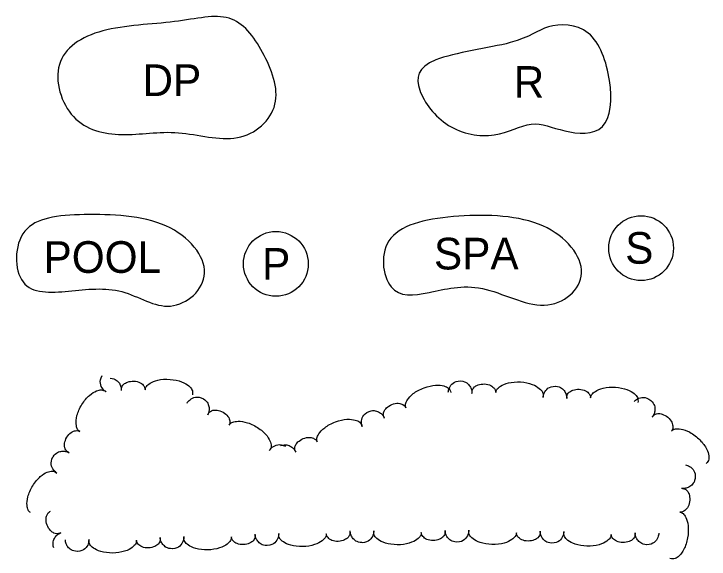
# Model space of a CAD drawing. Extents: x 946 to 2706, y 1422 to 2612.
# Drawn here: x 1076.9 to 1249.8, y 1714.7 to 1850.4 of the extents above; entities that cross this region are included whole.
import ezdxf

# ---------------------------------------------------------------- set-up
doc = ezdxf.new("R2010")
doc.units = 0
doc.layers.add('60 Nongeo Data', color=7, linetype='Continuous')

msp = doc.modelspace()

# ---------------------------------------------------------------- linework, layer by layer
at = {"layer": '60 Nongeo Data'}
for centre in [(1232.91, 1792.07), (1142.05, 1788.16)]:
    msp.add_circle(centre, 8.06, dxfattribs=at)
for points in [[(1132.47, 1819.57), (1127.94, 1818.73), (1117.5, 1822.11), (1103.69, 1819.34), (1090.33, 1822.57), (1085.27, 1839.15), (1097.7, 1847.44), (1117.96, 1847.9), (1131.32, 1851.59), (1139.14, 1841.45), (1144.67, 1827.17), (1137, 1820.42), (1132.47, 1819.57)], [(1205.56, 1822.94), (1202.87, 1822.63), (1197.04, 1818.95), (1184.15, 1821.25), (1176.32, 1831.85), (1177.7, 1839.68), (1203.95, 1842.9), (1208.55, 1847.97), (1220.98, 1847.97), (1226.05, 1833.69), (1225.13, 1819.87), (1213.16, 1820.79), (1208.25, 1823.25), (1205.56, 1822.94)], [(1115.85, 1777.68), (1111.8, 1777.3), (1104.07, 1782.95), (1090.47, 1781.25), (1076.88, 1780.4), (1076.88, 1799.09), (1093.2, 1800.87), (1116.65, 1799.89), (1128.37, 1785.23), (1119.9, 1778.06), (1115.85, 1777.68)], [(1208.81, 1777.9), (1203.92, 1777.74), (1192.85, 1784.25), (1179.67, 1780.68), (1169.4, 1779.36), (1166.93, 1796.83), (1186.99, 1800.87), (1210.43, 1799.89), (1222.16, 1785.23), (1213.69, 1778.06), (1208.81, 1777.9)], [(1099.81, 1756.33), (1099.57, 1756.47), (1098.98, 1756.94), (1098.21, 1758.39), (1098.41, 1759.58), (1098.81, 1760.38)], [(1100.87, 1759.76), (1101.57, 1759.68), (1102.41, 1759.33), (1103.18, 1758.43), (1103.54, 1757.62), (1103.62, 1757.04), (1103.6, 1756.68)], [(1103.62, 1756.68), (1103.62, 1756.84), (1103.64, 1757.07), (1103.68, 1757.41), (1103.79, 1757.73), (1104.14, 1758.24), (1105.04, 1758.81), (1106.74, 1759.1), (1108.43, 1758.67), (1109.3, 1757.76), (1109.52, 1757.24), (1109.55, 1756.96), (1109.54, 1756.81)], [(1109.54, 1756.81), (1109.58, 1757.17), (1109.75, 1757.7), (1110.59, 1758.4), (1112.46, 1759.36), (1115.75, 1759.59), (1118.84, 1758.9), (1120.52, 1757.78), (1121.29, 1756.89), (1121.38, 1756.14), (1121.3, 1755.61)], [(1184.94, 1756.26), (1184.96, 1756.54), (1185.1, 1757.28), (1186.01, 1758.64), (1187.16, 1759.02), (1188.06, 1759.05)], [(1188.07, 1759.03), (1188.78, 1758.95), (1189.62, 1758.6), (1190.39, 1757.7), (1190.76, 1756.9), (1190.84, 1756.31), (1190.82, 1755.96)], [(1174.38, 1752.37), (1174.27, 1752.71), (1174.21, 1753.27), (1174.68, 1754.25), (1175.98, 1755.9), (1178.88, 1757.48), (1181.98, 1758.14), (1183.96, 1757.81), (1185.04, 1757.32), (1185.43, 1756.68), (1185.58, 1756.17)], [(1190.84, 1755.95), (1190.84, 1756.12), (1190.86, 1756.35), (1190.89, 1756.69), (1191, 1757), (1191.36, 1757.52), (1192.25, 1758.1), (1193.95, 1758.4), (1195.64, 1757.97), (1196.51, 1757.06), (1196.74, 1756.55), (1196.77, 1756.27), (1196.77, 1756.12)], [(1196.77, 1756.12), (1196.8, 1756.47), (1196.97, 1757.01), (1197.8, 1757.71), (1199.67, 1758.68), (1202.96, 1758.93), (1206.05, 1758.26), (1207.73, 1757.15), (1208.51, 1756.26), (1208.6, 1755.51), (1208.53, 1754.98)], [(1208.53, 1754.95), (1208.55, 1755.23), (1208.69, 1755.97), (1209.6, 1757.33), (1210.75, 1757.71), (1211.64, 1757.74)], [(1211.66, 1757.71), (1212.36, 1757.64), (1213.2, 1757.29), (1213.97, 1756.39), (1214.35, 1755.59), (1214.42, 1755), (1214.41, 1754.64)], [(1220.35, 1754.81), (1220.38, 1755.16), (1220.56, 1755.7), (1221.39, 1756.4), (1223.26, 1757.37), (1226.55, 1757.62), (1229.64, 1756.95), (1231.32, 1755.84), (1232.1, 1754.95), (1232.19, 1754.2), (1232.12, 1753.67)], [(1093.26, 1746.49), (1092.96, 1746.68), (1092.57, 1747.09), (1092.34, 1748.15), (1092.36, 1750.26), (1093.68, 1753.28), (1095.73, 1755.69), (1097.5, 1756.66), (1098.65, 1756.93), (1099.35, 1756.66), (1099.78, 1756.34)], [(1214.43, 1754.64), (1214.43, 1754.81), (1214.44, 1755.03), (1214.48, 1755.38), (1214.59, 1755.69), (1214.94, 1756.21), (1215.83, 1756.78), (1217.53, 1757.09), (1219.23, 1756.66), (1220.1, 1755.75), (1220.33, 1755.24), (1220.36, 1754.96), (1220.35, 1754.81)], [(1119.98, 1753.54), (1120.12, 1753.78), (1120.58, 1754.38), (1122.01, 1755.18), (1123.21, 1755), (1124.01, 1754.61)], [(1124.02, 1754.59), (1124.61, 1754.2), (1125.2, 1753.51), (1125.48, 1752.36), (1125.45, 1751.47), (1125.26, 1750.92), (1125.08, 1750.6)], [(1231.19, 1753.9), (1231.38, 1754.11), (1231.94, 1754.61), (1233.49, 1755.13), (1234.64, 1754.73), (1235.36, 1754.2)], [(1235.36, 1754.18), (1235.87, 1753.68), (1236.32, 1752.9), (1236.38, 1751.71), (1236.19, 1750.85), (1235.89, 1750.34), (1235.66, 1750.07)], [(1169.05, 1749.79), (1168.98, 1749.94), (1168.9, 1750.16), (1168.79, 1750.49), (1168.77, 1750.82), (1168.88, 1751.43), (1169.45, 1752.32), (1170.88, 1753.29), (1172.6, 1753.6), (1173.77, 1753.13), (1174.19, 1752.76), (1174.33, 1752.51), (1174.38, 1752.37)], [(1125.1, 1750.6), (1125.17, 1750.74), (1125.29, 1750.94), (1125.48, 1751.23), (1125.72, 1751.46), (1126.27, 1751.76), (1127.32, 1751.87), (1128.97, 1751.37), (1130.29, 1750.22), (1130.66, 1749.02), (1130.63, 1748.46), (1130.53, 1748.19), (1130.46, 1748.06)], [(1163.54, 1747.65), (1163.45, 1747.92), (1163.27, 1748.65), (1163.54, 1750.26), (1164.43, 1751.08), (1165.24, 1751.47)], [(1165.26, 1751.46), (1165.94, 1751.68), (1166.84, 1751.71), (1167.92, 1751.2), (1168.59, 1750.62), (1168.9, 1750.12), (1169.03, 1749.79)], [(1235.67, 1750.05), (1235.78, 1750.18), (1235.93, 1750.35), (1236.16, 1750.6), (1236.44, 1750.78), (1237.04, 1750.98), (1238.1, 1750.89), (1239.62, 1750.09), (1240.71, 1748.72), (1240.84, 1747.47), (1240.71, 1746.92), (1240.56, 1746.68), (1240.46, 1746.57)], [(1130.46, 1748.06), (1130.64, 1748.37), (1131.04, 1748.77), (1132.1, 1749.02), (1134.21, 1749.03), (1137.25, 1747.77), (1139.71, 1745.77), (1140.7, 1744.02), (1141, 1742.88), (1140.74, 1742.17), (1140.44, 1741.73)], [(1152.34, 1743.89), (1152.22, 1744.23), (1152.16, 1744.79), (1152.63, 1745.77), (1153.94, 1747.42), (1156.83, 1749), (1159.93, 1749.66), (1161.92, 1749.33), (1162.99, 1748.84), (1163.38, 1748.19), (1163.53, 1747.68)], [(1240.46, 1746.57), (1240.71, 1746.83), (1241.17, 1747.15), (1242.26, 1747.19), (1244.33, 1746.82), (1247.09, 1745.01), (1249.13, 1742.59), (1249.78, 1740.68), (1249.85, 1739.51), (1249.47, 1738.85), (1249.09, 1738.48)], [(1090.62, 1741.18), (1090.48, 1741.26), (1090.29, 1741.38), (1090, 1741.57), (1089.78, 1741.81), (1089.48, 1742.37), (1089.39, 1743.43), (1089.92, 1745.07), (1091.1, 1746.36), (1092.31, 1746.71), (1092.87, 1746.67), (1093.13, 1746.56), (1093.26, 1746.49)], [(1147, 1741.31), (1146.94, 1741.46), (1146.86, 1741.67), (1146.75, 1742), (1146.72, 1742.33), (1146.83, 1742.95), (1147.41, 1743.84), (1148.83, 1744.81), (1150.55, 1745.12), (1151.72, 1744.65), (1152.14, 1744.27), (1152.28, 1744.03), (1152.34, 1743.89)], [(1086.61, 1740.17), (1087.01, 1740.76), (1087.71, 1741.34), (1088.87, 1741.6), (1089.75, 1741.55), (1090.3, 1741.34), (1090.62, 1741.16)], [(1140.42, 1741.7), (1140.56, 1741.94), (1141.02, 1742.54), (1142.45, 1743.34), (1143.65, 1743.16), (1144.45, 1742.78)], [(1143.22, 1742.97), (1143.89, 1743.19), (1144.8, 1743.22), (1145.87, 1742.72), (1146.54, 1742.14), (1146.85, 1741.64), (1146.99, 1741.3)], [(1087.59, 1736.11), (1087.35, 1736.26), (1086.76, 1736.73), (1085.98, 1738.17), (1086.19, 1739.37), (1086.59, 1740.17)], [(1243.95, 1738.15), (1244.23, 1738.1), (1244.95, 1737.88), (1246.2, 1736.83), (1246.46, 1735.64), (1246.38, 1734.75)], [(1081.03, 1726.27), (1080.74, 1726.47), (1080.34, 1726.87), (1080.11, 1727.94), (1080.14, 1730.04), (1081.46, 1733.06), (1083.5, 1735.48), (1085.27, 1736.44), (1086.42, 1736.71), (1087.13, 1736.44), (1087.56, 1736.13)], [(1246.36, 1734.73), (1246.2, 1734.04), (1245.77, 1733.25), (1244.79, 1732.58), (1243.95, 1732.3), (1243.36, 1732.28), (1243.01, 1732.34)], [(1243, 1732.32), (1243.17, 1732.3), (1243.39, 1732.26), (1243.73, 1732.19), (1244.03, 1732.04), (1244.5, 1731.63), (1244.98, 1730.69), (1245.09, 1728.97), (1244.48, 1727.33), (1243.48, 1726.56), (1242.95, 1726.39), (1242.66, 1726.39), (1242.52, 1726.41)], [(1088.52, 1721.25), (1088.36, 1721.19), (1088.15, 1721.11), (1087.82, 1721.01), (1087.49, 1720.99), (1086.87, 1721.11), (1085.99, 1721.7), (1085.04, 1723.14), (1084.77, 1724.87), (1085.25, 1726.03), (1085.64, 1726.44), (1085.88, 1726.58), (1086.02, 1726.63)], [(1242.52, 1726.41), (1242.87, 1726.34), (1243.38, 1726.11), (1243.99, 1725.2), (1244.75, 1723.24), (1244.64, 1719.95), (1243.63, 1716.94), (1242.34, 1715.4), (1241.38, 1714.72), (1240.62, 1714.71), (1240.1, 1714.84)], [(1086.79, 1717.5), (1086.58, 1718.17), (1086.57, 1719.08), (1087.09, 1720.15), (1087.68, 1720.81), (1088.19, 1721.11), (1088.52, 1721.24)], [(1136.86, 1720.9), (1136.88, 1720.74), (1136.88, 1720.51), (1136.88, 1720.16), (1136.8, 1719.84), (1136.49, 1719.29), (1135.66, 1718.64), (1133.99, 1718.19), (1132.26, 1718.46), (1131.31, 1719.29), (1131.04, 1719.78), (1130.99, 1720.06), (1130.98, 1720.21)], [(1139.9, 1718.09), (1139.19, 1718.1), (1138.32, 1718.37), (1137.47, 1719.2), (1137.03, 1719.97), (1136.9, 1720.54), (1136.88, 1720.9)], [(1142.77, 1721.12), (1142.77, 1720.84), (1142.7, 1720.1), (1141.92, 1718.66), (1140.8, 1718.17), (1139.92, 1718.07)], [(1154.59, 1721.02), (1154.59, 1720.66), (1154.46, 1720.11), (1153.7, 1719.34), (1151.92, 1718.21), (1148.67, 1717.66), (1145.53, 1718.05), (1143.76, 1719.01), (1142.9, 1719.82), (1142.74, 1720.56), (1142.77, 1721.09)], [(1160.47, 1721.72), (1160.49, 1721.55), (1160.49, 1721.32), (1160.49, 1720.98), (1160.4, 1720.66), (1160.1, 1720.11), (1159.26, 1719.46), (1157.6, 1719), (1155.87, 1719.28), (1154.92, 1720.1), (1154.65, 1720.59), (1154.6, 1720.87), (1154.59, 1721.02)], [(1163.46, 1718.81), (1162.76, 1718.85), (1161.9, 1719.14), (1161.07, 1720), (1160.65, 1720.78), (1160.54, 1721.35), (1160.53, 1721.71)], [(1166.42, 1721.76), (1166.42, 1721.48), (1166.33, 1720.73), (1165.5, 1719.32), (1164.37, 1718.87), (1163.48, 1718.79)], [(1178.23, 1721.3), (1178.22, 1720.95), (1178.08, 1720.4), (1177.29, 1719.65), (1175.49, 1718.57), (1172.22, 1718.12), (1169.09, 1718.61), (1167.35, 1719.61), (1166.52, 1720.45), (1166.38, 1721.2), (1166.42, 1721.73)], [(1184.14, 1721.82), (1184.15, 1721.66), (1184.14, 1721.43), (1184.13, 1721.09), (1184.04, 1720.77), (1183.72, 1720.23), (1182.86, 1719.6), (1181.19, 1719.2), (1179.47, 1719.52), (1178.54, 1720.38), (1178.28, 1720.87), (1178.24, 1721.15), (1178.23, 1721.3)], [(1187.09, 1718.92), (1186.38, 1718.96), (1185.52, 1719.25), (1184.7, 1720.11), (1184.28, 1720.89), (1184.16, 1721.46), (1184.15, 1721.82)], [(1190.04, 1721.87), (1190.04, 1721.59), (1189.95, 1720.84), (1189.12, 1719.43), (1187.99, 1718.98), (1187.1, 1718.9)], [(1201.88, 1721.24), (1201.86, 1720.89), (1201.7, 1720.34), (1200.9, 1719.61), (1199.07, 1718.57), (1195.79, 1718.19), (1192.68, 1718.74), (1190.96, 1719.78), (1190.14, 1720.64), (1190.02, 1721.39), (1190.07, 1721.92)], [(1207.79, 1721.64), (1207.79, 1721.47), (1207.79, 1721.25), (1207.77, 1720.9), (1207.67, 1720.58), (1207.33, 1720.05), (1206.47, 1719.44), (1204.78, 1719.08), (1203.07, 1719.44), (1202.16, 1720.31), (1201.92, 1720.81), (1201.88, 1721.09), (1201.88, 1721.24)], [(1210.67, 1718.68), (1209.97, 1718.73), (1209.12, 1719.04), (1208.31, 1719.91), (1207.91, 1720.7), (1207.81, 1721.28), (1207.81, 1721.64)], [(1213.69, 1721.56), (1213.69, 1721.28), (1213.58, 1720.53), (1212.72, 1719.14), (1211.58, 1718.71), (1210.69, 1718.66)], [(1225.49, 1720.85), (1225.48, 1720.5), (1225.32, 1719.95), (1224.52, 1719.22), (1222.69, 1718.18), (1219.41, 1717.8), (1216.3, 1718.35), (1214.57, 1719.39), (1213.76, 1720.25), (1213.64, 1721), (1213.69, 1721.53)], [(1231.41, 1721.25), (1231.41, 1721.08), (1231.41, 1720.86), (1231.38, 1720.51), (1231.28, 1720.19), (1230.95, 1719.66), (1230.08, 1719.05), (1228.4, 1718.68), (1226.69, 1719.05), (1225.78, 1719.92), (1225.53, 1720.42), (1225.49, 1720.7), (1225.49, 1720.85)], [(1234.29, 1718.29), (1233.59, 1718.34), (1232.74, 1718.65), (1231.93, 1719.52), (1231.52, 1720.31), (1231.43, 1720.89), (1231.42, 1721.25)], [(1237.31, 1721.17), (1237.31, 1720.89), (1237.19, 1720.14), (1236.34, 1718.75), (1235.2, 1718.32), (1234.31, 1718.27)], [(1092.66, 1716.62), (1091.95, 1716.64), (1091.09, 1716.92), (1090.25, 1717.76), (1089.82, 1718.53), (1089.69, 1719.11), (1089.68, 1719.47)], [(1095.57, 1719.61), (1095.57, 1719.33), (1095.49, 1718.58), (1094.68, 1717.16), (1093.56, 1716.69), (1092.68, 1716.6)], [(1107.39, 1719.35), (1107.38, 1718.99), (1107.25, 1718.44), (1106.47, 1717.68), (1104.68, 1716.57), (1101.42, 1716.07), (1098.29, 1716.5), (1096.53, 1717.48), (1095.68, 1718.31), (1095.53, 1719.05), (1095.57, 1719.58)], [(1113.26, 1720.09), (1113.27, 1719.92), (1113.28, 1719.7), (1113.27, 1719.35), (1113.19, 1719.03), (1112.88, 1718.48), (1112.05, 1717.83), (1110.38, 1717.37), (1108.66, 1717.65), (1107.71, 1718.47), (1107.43, 1718.96), (1107.38, 1719.24), (1107.37, 1719.39)], [(1116.29, 1717.28), (1115.58, 1717.29), (1114.72, 1717.56), (1113.87, 1718.39), (1113.42, 1719.15), (1113.29, 1719.73), (1113.27, 1720.09)], [(1119.16, 1720.31), (1119.17, 1720.03), (1119.09, 1719.28), (1118.31, 1717.84), (1117.2, 1717.36), (1116.31, 1717.26)], [(1130.98, 1720.21), (1130.98, 1719.85), (1130.85, 1719.3), (1130.09, 1718.52), (1128.31, 1717.39), (1125.06, 1716.85), (1121.92, 1717.24), (1120.15, 1718.19), (1119.29, 1719.01), (1119.13, 1719.75), (1119.16, 1720.28)]]:
    msp.add_open_spline(points, degree=3, dxfattribs=at)

# ---------------------------------------------------------------- texts
for s, height, p in [('DP', 7.874, (1108.86, 1829.93)), ('R', 7.87, (1201.22, 1829.49)), ('S', 7.87, (1228.96, 1788.2)), ('POOL', 7.874, (1084.25, 1785.93)), ('SPA', 7.874, (1181.38, 1786.78)), ('P', 7.87, (1138.62, 1784.23))]:
    msp.add_text(s, height=height, dxfattribs=at).set_placement(p)

doc.saveas('drawing.dxf')
